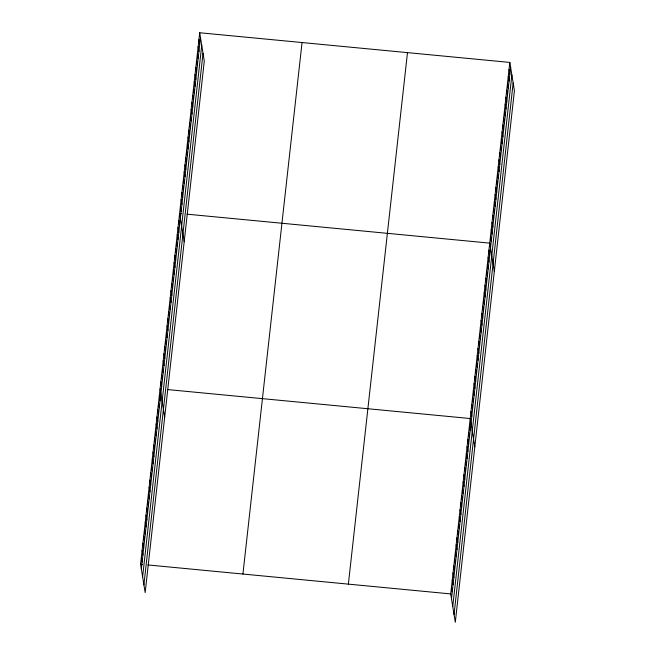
<?xml version="1.0" encoding="UTF-8"?>
<svg xmlns="http://www.w3.org/2000/svg" width="655" height="655" viewBox="0 0 655 655"><rect width="100%" height="100%" fill="white"/><g stroke="black" fill="none" stroke-linecap="round" stroke-linejoin="round"><path stroke-width="0.98" d="M199.701 32.75L204.286 61.079L145.173 592.578L140.579 564.25L199.701 32.75L509.827 62.421L514.421 90.75L455.299 622.25L450.714 593.921L509.827 62.421M141.357 569.064L200.479 37.564M142.618 576.826L201.732 45.326M143.912 584.817L203.025 53.317M242.923 574.042L302.045 42.542M348.37 584.129L407.484 52.629M451.492 598.736L510.613 67.236M452.752 606.497L511.866 74.997M454.046 614.488L513.16 82.989M181.427 213.636L179.601 213.456L184.186 241.785M186.912 214.16L489.727 243.128L494.32 271.457M167.402 389.553L470.225 418.529L474.809 446.857M140.579 564.25L142.405 564.422M147.891 564.946L450.714 593.921M509.058 69.373L509.836 74.187M508.288 76.324L509.066 81.138M507.51 83.275L508.288 88.089M506.741 90.226L507.519 95.04M505.963 97.169L506.741 101.983M505.193 104.12L505.971 108.935M504.416 111.072L505.201 115.886M503.646 118.023L504.424 122.837M502.876 124.974L503.654 129.788M502.098 131.925L502.876 136.739M501.329 138.876L502.107 143.691M500.551 145.828L501.337 150.642M499.781 152.779L500.559 157.593M499.004 159.73L499.79 164.544M498.234 166.673L499.012 171.487M497.464 173.624L498.242 178.438M496.686 180.575L497.464 185.39M495.917 187.526L496.695 192.341M495.139 194.478L495.925 199.292M494.369 201.429L495.147 206.243M493.6 208.38L494.378 213.194M492.822 215.331L493.6 220.145M492.052 222.282L492.83 227.097M491.275 229.234L492.061 234.048M490.505 236.177L491.283 240.991M488.949 250.144L489.727 254.959M488.171 257.161L488.949 261.975M487.394 264.178L488.171 268.992M486.608 271.195L487.385 276.009M485.83 278.211L486.608 283.026M485.052 285.228L485.83 290.042M484.266 292.245L485.052 297.059M483.488 299.261L484.266 304.076M482.71 306.27L483.488 311.084M481.924 313.286L482.71 318.101M481.147 320.303L481.924 325.117M480.369 327.32L481.147 332.134M479.583 334.337L480.369 339.151M478.805 341.353L479.583 346.168M478.027 348.37L478.805 353.184M477.241 355.387L478.027 360.201M476.463 362.403L477.241 367.218M475.686 369.412L476.463 374.226M474.908 376.428L475.686 381.243M474.122 383.445L474.9 388.259M473.344 390.462L474.122 395.276M472.566 397.479L473.344 402.293M471.78 404.495L472.566 409.31M471.002 411.512L471.78 416.326M469.438 425.545L470.225 430.36M468.661 432.554L469.438 437.368M467.883 439.57L468.661 444.385M467.097 446.587L467.883 451.401M466.319 453.604L467.097 458.418M465.541 460.621L466.319 465.435M464.763 467.637L465.541 472.451M463.977 474.654L464.755 479.468M463.2 481.671L463.977 486.485M462.422 488.687L463.2 493.502M461.636 495.696L462.422 500.51M460.858 502.712L461.636 507.527M460.08 509.729L460.858 514.543M459.294 516.746L460.08 521.56M458.516 523.763L459.294 528.577M457.739 530.779L458.516 535.593M456.953 537.796L457.739 542.61M456.175 544.813L456.953 549.627M455.397 551.829L456.175 556.644M454.619 558.838L455.397 563.652M453.833 565.855L454.611 570.669M453.055 572.871L453.833 577.685M452.277 579.888L453.055 584.702M451.492 586.905L452.277 591.719M198.923 39.701L199.701 44.515M198.154 46.652L198.932 51.467M197.376 53.604L198.162 58.418M196.606 60.555L197.384 65.369M195.829 67.506L196.615 72.312M195.059 74.449L195.837 79.263M194.289 81.4L195.067 86.214M193.512 88.351L194.289 93.166M192.742 95.303L193.52 100.117M191.964 102.254L192.75 107.068M191.195 109.205L191.972 114.019M190.425 116.156L191.203 120.97M189.647 123.107L190.425 127.922M188.877 130.058L189.655 134.873M188.1 137.01L188.886 141.824M187.33 143.953L188.108 148.767M186.552 150.904L187.338 155.718M185.783 157.855L186.56 162.669M185.013 164.806L185.791 169.62M184.235 171.757L185.013 176.572M183.465 178.709L184.243 183.523M182.688 185.66L183.474 190.474M181.918 192.611L182.696 197.425M181.148 199.562L181.926 204.376M180.371 206.513L181.148 211.328M178.815 220.473L179.601 225.287M178.037 227.49L178.815 232.304M177.259 234.506L178.037 239.321M176.473 241.523L177.259 246.337M175.696 248.54L176.473 253.354M174.918 255.556L175.696 260.371M174.14 262.573L174.918 267.387M173.354 269.59L174.132 274.404M172.576 276.598L173.354 281.413M171.798 283.615L172.576 288.429M171.012 290.632L171.798 295.446M170.234 297.648L171.012 302.463M169.457 304.665L170.234 309.479M168.671 311.682L169.457 316.496M167.893 318.698L168.671 323.513M167.115 325.715L167.893 330.529M166.329 332.732L167.115 337.546M165.551 339.74L166.329 344.555M164.773 346.757L165.551 351.571M163.996 353.774L164.773 358.588M163.21 360.79L163.987 365.605M162.432 367.807L163.21 372.621M161.654 374.824L162.432 379.638M160.868 381.84L161.654 386.655M160.09 388.857L164.675 417.186M159.312 395.874L160.09 400.688M158.526 402.89L159.312 407.705M157.749 409.899L158.526 414.713M156.971 416.916L157.749 421.73M156.185 423.932L156.971 428.747M155.407 430.949L156.185 435.763M154.629 437.966L155.407 442.78M153.843 444.982L154.629 449.797M153.065 451.999L153.843 456.813M152.287 459.016L153.065 463.83M151.51 466.033L152.287 470.847M150.724 473.041L151.501 477.855M149.946 480.058L150.724 484.872M149.168 487.074L149.946 491.889M148.382 494.091L149.168 498.905M147.604 501.108L148.382 505.922M146.826 508.124L147.604 512.939M146.04 515.141L146.826 519.955M145.263 522.158L146.04 526.972M144.485 529.175L145.263 533.989M143.699 536.183L144.485 540.997M142.921 543.2L143.699 548.014M142.143 550.216L142.921 555.031M141.365 557.233L142.143 562.047"/></g></svg>
